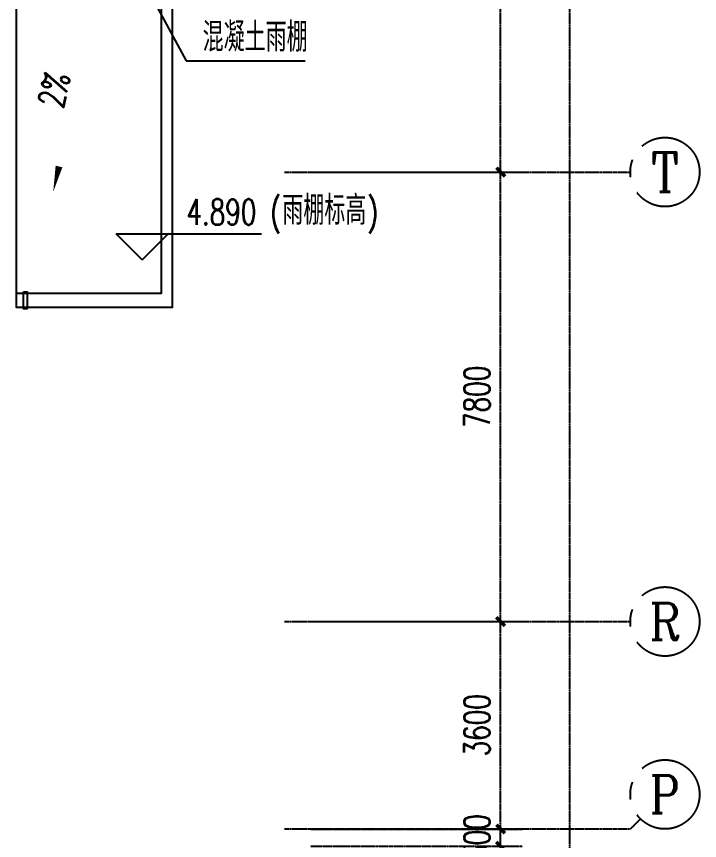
# Model space of a CAD drawing. Extents: x 1241380 to 1952554, y 1012187 to 1766051.
# Drawn here: x 1685815 to 1697665, y 1058463 to 1072763 of the extents above; entities that cross this region are included whole.
import ezdxf
from ezdxf.enums import TextEntityAlignment as Align

# ---------------------------------------------------------------- set-up
doc = ezdxf.new("R2010")
doc.units = 0
doc.linetypes.add('CENTER', pattern=[2, 1.25, -0.25, 0.25, -0.25])
for name, color, linetype in [('1-建筑底图', 8, 'Continuous'), ('AXIS', 251, 'CENTER'), ('AXIS_TEXT', 7, 'Continuous')]:
    doc.layers.add(name, color=color, linetype=linetype)
doc.styles.add('_TCH_AXIS', font='COMPLEX', dxfattribs={"bigfont": 'GBCBIG'})
doc.styles.add('_TCH_DIM', font='SIMPLEX', dxfattribs={"bigfont": 'GBCBIG'})
doc.styles.add('_TCH_DIM_T3', font='SIMPLEX', dxfattribs={"width": 0.705882, "bigfont": 'GBCBIG'})
doc.styles.add('COMPLEX', font='COMPLEX')
doc.styles.get("Standard").update_dxf_attribs({"font": 'gbeitc.shx', "bigfont": 'gbcbig.shx'})
doc.linetypes.add('JIEDI', pattern='A,1.25,-0.25,0.25,-0.25,0.625,["/",Standard,S=0.6,R=0,X=0,Y=-0.3],0.625,-0.25,0.25,-0.25', length=4)
doc.dimstyles.new('_TCH_ARCH&&150', dxfattribs={"dimtxt": 446.25, "dimasz": 150, "dimexe": 375, "dimexo": 450, "dimgap": 189.375, "dimtad": 1, "dimdec": 0, "dimzin": 0, "dimdsep": 46, "dimtxsty": '_TCH_DIM_T3', "dimblk": 'ARCHTICK', "dimcen": 0.09, "dimclrt": 7, "dimazin": 2, "dimtfac": 1, "dimtdec": 0, "dimtix": 1, "dimtmove": 2, "dimatfit": 3, "dimfxl": 1, "dimtolj": 1, "dimtzin": 0, "dimarcsym": 0})

# ---------------------------------------------------------------- blocks, each defined once
blk = doc.blocks.new('_AXISO')
blk.add_circle((0, 0), 0.5)
at = {"layer": 'AXIS_TEXT', "style": 'COMPLEX', "width": 1.041667}
blk.add_attdef('A', text='', height=0.56, dxfattribs=at).set_placement((-0.25, -0.28), (0.25, -0.28), align=Align.FIT)
blk = doc.blocks.new('_ArchTick')
at = {"color": 0, "linetype": 'ByBlock', "const_width": 0.4}
blk.add_lwpolyline([(-0.5, -0.5), (0.5, 0.5)], dxfattribs=at)
blk = doc.blocks.new('*D134')
at = {"layer": 'AXIS', "color": 0, "lineweight": -2, "transparency": 16777216}
for p, q in [((1046908, 863592), (1051783, 863592)), ((1051408, 773292), (1051408, 863592)), ((1046908, 773292), (1051783, 773292))]:
    blk.add_line(p, q, dxfattribs=at)
at = {"layer": 'Defpoints', "color": 0}
for p in [(1046458, 863592), (1051408, 863592), (1046458, 773292)]:
    blk.add_point(p, dxfattribs=at)
at = {"layer": 'AXIS', "color": 0, "lineweight": -2, "transparency": 16777216, "xscale": 150, "yscale": 150, "zscale": 150}
for p, rotation in [((1051408, 863592), 90), ((1051408, 773292), 270)]:
    blk.add_blockref('_ArchTick', p, dxfattribs=dict(at, rotation=rotation))
at = {"layer": 'AXIS', "color": 7, "transparency": 16777216, "insert": (1050996, 818442), "char_height": 446.2, "attachment_point": 5, "rotation": 90, "style": '_TCH_DIM_T3'}
blk.add_mtext('\\A1;90300', dxfattribs=at)
blk = doc.blocks.new('*D106')
at = {"layer": 'AXIS', "color": 0, "lineweight": -2, "transparency": 16777216}
for p, q in [((1046908, 802842), (1050583, 802842)), ((1050208, 797192), (1050208, 802842)), ((1046908, 797192), (1050583, 797192))]:
    blk.add_line(p, q, dxfattribs=at)
at = {"layer": 'Defpoints', "color": 0}
for p in [(1046458, 802842), (1050208, 802842), (1046458, 797192)]:
    blk.add_point(p, dxfattribs=at)
at = {"layer": 'AXIS', "color": 0, "lineweight": -2, "transparency": 16777216, "xscale": 150, "yscale": 150, "zscale": 150}
for p, rotation in [((1050208, 802842), 90), ((1050208, 797192), 270)]:
    blk.add_blockref('_ArchTick', p, dxfattribs=dict(at, rotation=rotation))
at = {"layer": 'AXIS', "color": 7, "transparency": 16777216, "insert": (1049796, 800017), "char_height": 446.2, "attachment_point": 5, "rotation": 90, "style": '_TCH_DIM_T3'}
blk.add_mtext('\\A1;5650', dxfattribs=at)
blk = doc.blocks.new('*D107')
at = {"layer": 'AXIS', "color": 0, "lineweight": -2, "transparency": 16777216}
for p, q in [((1050208, 803142), (1050208, 803292)), ((1046908, 803142), (1050583, 803142)), ((1050208, 802842), (1050208, 803142)), ((1046908, 802842), (1050583, 802842)), ((1050208, 802842), (1050208, 802692))]:
    blk.add_line(p, q, dxfattribs=at)
at = {"layer": 'Defpoints', "color": 0}
for p in [(1046458, 803142), (1050208, 803142), (1046458, 802842)]:
    blk.add_point(p, dxfattribs=at)
at = {"layer": 'AXIS', "color": 0, "lineweight": -2, "transparency": 16777216, "xscale": 150, "yscale": 150, "zscale": 150}
for p, rotation in [((1050208, 803142), 270), ((1050208, 802842), 90)]:
    blk.add_blockref('_ArchTick', p, dxfattribs=dict(at, rotation=rotation))
at = {"layer": 'AXIS', "color": 7, "transparency": 16777216, "insert": (1049796, 802992), "char_height": 446.2, "attachment_point": 5, "rotation": 90, "style": '_TCH_DIM_T3'}
blk.add_mtext('\\A1;300', dxfattribs=at)
blk = doc.blocks.new('*D108')
at = {"layer": 'AXIS', "color": 0, "lineweight": -2, "transparency": 16777216}
for p, q in [((1046908, 806742), (1050583, 806742)), ((1050208, 803142), (1050208, 806742)), ((1046908, 803142), (1050583, 803142))]:
    blk.add_line(p, q, dxfattribs=at)
at = {"layer": 'Defpoints', "color": 0}
for p in [(1046458, 806742), (1050208, 806742), (1046458, 803142)]:
    blk.add_point(p, dxfattribs=at)
at = {"layer": 'AXIS', "color": 0, "lineweight": -2, "transparency": 16777216, "xscale": 150, "yscale": 150, "zscale": 150}
for p, rotation in [((1050208, 806742), 90), ((1050208, 803142), 270)]:
    blk.add_blockref('_ArchTick', p, dxfattribs=dict(at, rotation=rotation))
at = {"layer": 'AXIS', "color": 7, "transparency": 16777216, "insert": (1049796, 804942), "char_height": 446.2, "attachment_point": 5, "rotation": 90, "style": '_TCH_DIM_T3'}
blk.add_mtext('\\A1;3600', dxfattribs=at)
blk = doc.blocks.new('*D109')
at = {"layer": 'AXIS', "color": 0, "lineweight": -2, "transparency": 16777216}
for p, q in [((1046908, 814542), (1050583, 814542)), ((1050208, 806742), (1050208, 814542)), ((1046908, 806742), (1050583, 806742))]:
    blk.add_line(p, q, dxfattribs=at)
at = {"layer": 'Defpoints', "color": 0}
for p in [(1046458, 814542), (1050208, 814542), (1046458, 806742)]:
    blk.add_point(p, dxfattribs=at)
at = {"layer": 'AXIS', "color": 0, "lineweight": -2, "transparency": 16777216, "xscale": 150, "yscale": 150, "zscale": 150}
for p, rotation in [((1050208, 814542), 90), ((1050208, 806742), 270)]:
    blk.add_blockref('_ArchTick', p, dxfattribs=dict(at, rotation=rotation))
at = {"layer": 'AXIS', "color": 7, "transparency": 16777216, "insert": (1049796, 810642), "char_height": 446.2, "attachment_point": 5, "rotation": 90, "style": '_TCH_DIM_T3'}
blk.add_mtext('\\A1;7800', dxfattribs=at)
blk = doc.blocks.new('*D110')
at = {"layer": 'AXIS', "color": 0, "lineweight": -2, "transparency": 16777216}
for p, q in [((1046908, 822342), (1050583, 822342)), ((1050208, 814542), (1050208, 822342)), ((1046908, 814542), (1050583, 814542))]:
    blk.add_line(p, q, dxfattribs=at)
at = {"layer": 'Defpoints', "color": 0}
for p in [(1046458, 822342), (1050208, 822342), (1046458, 814542)]:
    blk.add_point(p, dxfattribs=at)
at = {"layer": 'AXIS', "color": 0, "lineweight": -2, "transparency": 16777216, "xscale": 150, "yscale": 150, "zscale": 150}
for p, rotation in [((1050208, 822342), 90), ((1050208, 814542), 270)]:
    blk.add_blockref('_ArchTick', p, dxfattribs=dict(at, rotation=rotation))
at = {"layer": 'AXIS', "color": 7, "transparency": 16777216, "insert": (1049796, 818442), "char_height": 446.2, "attachment_point": 5, "rotation": 90, "style": '_TCH_DIM_T3'}
blk.add_mtext('\\A1;7800', dxfattribs=at)
blk = doc.blocks.new('ERT')
at = {"layer": 'AXIS'}
for p, q in [((1046458.2, 814542.1), (1052458.2, 814542.1)), ((1046458.2, 806742.1), (1052458.2, 806742.1)), ((1052633.9, 803317.8), (1052458.2, 803142.1)), ((1046458.2, 803142.1), (1052458.2, 803142.1))]:
    blk.add_line(p, q, dxfattribs=at)
ref = blk.add_blockref('_AXISO', (1053058.2, 814542.1), dxfattribs=dict(at, xscale=1200, yscale=1200, zscale=1200))
ref.add_attrib('A', 'T', dxfattribs={"layer": 'AXIS_TEXT', "height": 683.5, "style": '_TCH_AXIS'}).set_placement((1052814.1, 814200.3), (1053302.3, 814200.3), align=Align.FIT)
ref = blk.add_blockref('_AXISO', (1053058.2, 806742.1), dxfattribs=dict(at, xscale=1200, yscale=1200, zscale=1200))
ref.add_attrib('A', 'R', dxfattribs={"layer": 'AXIS_TEXT', "height": 637.8, "style": '_TCH_AXIS'}).set_placement((1052784.9, 806423.2), (1053331.5, 806423.2), align=Align.FIT)
ref = blk.add_blockref('_AXISO', (1053058.2, 803742.1), dxfattribs=dict(at, xscale=1200, yscale=1200, zscale=1200))
ref.add_attrib('A', 'P', dxfattribs={"layer": 'AXIS_TEXT', "height": 652.9, "style": '_TCH_AXIS'}).set_placement((1052793.9, 803415.6), (1053322.5, 803415.6), align=Align.FIT)
for p1, p2, distance, picture, middle in [((1046458.2, 773292.1), (1046458.2, 863592.1), -4950, '*D134', (1050995.7, 818442.1)), ((1046458.2, 814542.1), (1046458.2, 822342.1), -3750, '*D110', (1049795.7, 818442.1)), ((1046458.2, 806742.1), (1046458.2, 814542.1), -3750, '*D109', (1049795.7, 810642.1)), ((1046458.2, 803142.1), (1046458.2, 806742.1), -3750, '*D108', (1049795.7, 804942.1)), ((1046458.2, 802842.1), (1046458.2, 803142.1), -3750, '*D107', (1049795.7, 802992.1)), ((1046458.2, 797192.1), (1046458.2, 802842.1), -3750, '*D106', (1049795.7, 800017.1))]:
    dim = blk.add_aligned_dim(p1=p1, p2=p2, distance=distance, dimstyle='_TCH_ARCH&&150', dxfattribs=at)
    dim.commit()
    dim.dimension.update_dxf_attribs({"geometry": picture, "text_midpoint": middle})
blk = doc.blocks.new('1-二层建筑底图')
at = {"layer": '1-建筑底图'}
for p, q in [((1687774, 1119023), (1688761, 1117204)), ((1688761, 1117204), (1690825, 1117204)), ((1687997, 1113747), (1687547, 1114197)), ((1687547, 1114197), (1690067, 1114197)), ((1687997, 1113747), (1688447, 1114197))]:
    blk.add_line(p, q, dxfattribs=at)
for points in [[(1685817, 1125421), (1688515, 1125421), (1688515, 1112921), (1685815, 1112921)], [(1685937, 1113194), (1686000, 1113194), (1686000, 1112900), (1685937, 1112900)]]:
    blk.add_lwpolyline(points, close=True, dxfattribs=at)
blk.add_lwpolyline([(1685817, 1125181), (1688325, 1125181), (1688325, 1113161), (1685815, 1113161)], dxfattribs=at)
blk.add_lwpolyline([(1687219, 1118271, 0, 0, 0), (1686453, 1114930, 0, 120, 0), (1686553, 1115368, 0, 0, 0)], format="xyseb", dxfattribs=at)
blk.add_blockref('ERT', (644007, 300729), dxfattribs=at)
at = {"layer": '1-建筑底图', "style": '_TCH_DIM'}
for s, p in [('混凝土雨棚', (1689044, 1117361)), ('雨棚标高', (1690427, 1114355))]:
    blk.add_text(s, height=506.4, dxfattribs=at).set_placement(p)
at = {"layer": '1-建筑底图', "style": '_TCH_DIM', "width": 0.705882}
blk.add_text('2%', height=446.2, rotation=77.0923, dxfattribs=at).set_placement((1686619, 1116358))
for s, height, p in [('(', 446, (1690217, 1114355)), (')', 446, (1691901, 1114355)), ('4.890', 446.2, (1688762, 1114355))]:
    blk.add_text(s, height=height, dxfattribs=at).set_placement(p)

msp = doc.modelspace()

# ---------------------------------------------------------------- block references
at = {"layer": '1-建筑底图', "linetype": 'JIEDI'}
msp.add_blockref('1-二层建筑底图', (0, -45207.9), dxfattribs=at)

doc.saveas('drawing.dxf')
